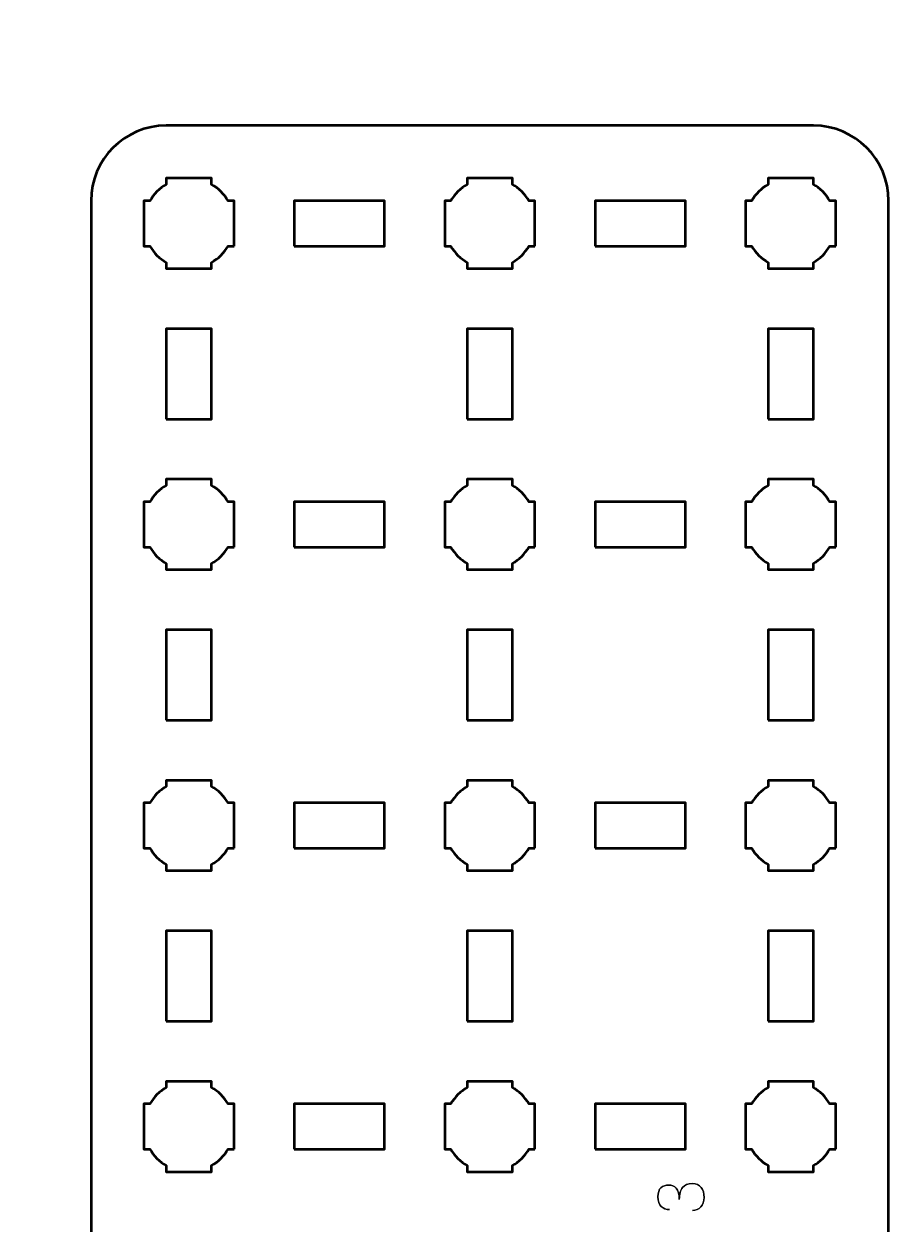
# Model space of a CAD drawing. Header units: centimetres. Extents: x -21 to 0, y -29.7 to 0.
# Drawn here: x -8.85 to -3.02, y -23.75 to -15.77 of the extents above; entities that cross this region are included whole.
import ezdxf

# ---------------------------------------------------------------- set-up
doc = ezdxf.new("R2010")
doc.units = ezdxf.units.CM
doc.header["$MEASUREMENT"] = 0
doc.layers.add('Layer 1', color=7, linetype='Continuous')

msp = doc.modelspace()

# ---------------------------------------------------------------- linework, layer by layer
at = {"layer": 'Layer 1', "color": 22, "lineweight": 53}
msp.add_open_spline([(-21.00003, -29.19995), (-21.00003, -29.19995), (-21.00003, -0.49992), (-21.00003, -0.49992), (-21.00003, -0.49992), (-21.00003, -0.22295), (-20.77694, 0.00004), (-20.49994, 0.00004), (-20.49994, 0.00004), (-20.49994, 0.00004), (-0.50008, 0.00004), (-0.50008, 0.00004), (-0.50008, 0.00004), (-0.22294, 0.00004), (0.00002, -0.22295), (0.00002, -0.49992), (0.00002, -0.49992), (0.00002, -0.49992), (0.00002, -29.19995), (0.00002, -29.19995), (0.00002, -29.19995), (0.00002, -29.47695), (-0.22294, -29.70004), (-0.50008, -29.70004), (-0.50008, -29.70004), (-0.50008, -29.70004), (-20.49994, -29.70004), (-20.49994, -29.70004), (-20.49994, -29.70004), (-20.77694, -29.70004), (-21.00003, -29.47695), (-21.00003, -29.19995)], degree=3, knots=[0, 0, 0, 0, 0.125, 0.125, 0.125, 0.125, 0.25, 0.25, 0.25, 0.25, 0.375, 0.375, 0.375, 0.375, 0.5, 0.5, 0.5, 0.5, 0.625, 0.625, 0.625, 0.625, 0.75, 0.75, 0.75, 0.75, 0.875, 0.875, 0.875, 0.875, 1, 1, 1, 1], dxfattribs=at)
at = {"layer": 'Layer 1', "color": 114, "lineweight": 53}
msp.add_open_spline([(-8.4001, -25.24996), (-8.4001, -25.24996), (-8.4001, -16.95006), (-8.4001, -16.95006), (-8.4001, -16.95006), (-8.4001, -16.67306), (-8.17701, -16.44996), (-7.90001, -16.44996), (-7.90001, -16.44996), (-7.90001, -16.44996), (-3.60015, -16.44996), (-3.60015, -16.44996), (-3.60015, -16.44996), (-3.32301, -16.44996), (-3.10005, -16.67306), (-3.10005, -16.95006), (-3.10005, -16.95006), (-3.10005, -16.95006), (-3.10005, -25.24996), (-3.10005, -25.24996), (-3.10005, -25.24996), (-3.10005, -25.52696), (-3.32301, -25.75006), (-3.60015, -25.75006), (-3.60015, -25.75006), (-3.60015, -25.75006), (-7.90001, -25.75006), (-7.90001, -25.75006), (-7.90001, -25.75006), (-8.17701, -25.75006), (-8.4001, -25.52696), (-8.4001, -25.24996)], degree=3, knots=[0, 0, 0, 0, 0.125, 0.125, 0.125, 0.125, 0.25, 0.25, 0.25, 0.25, 0.375, 0.375, 0.375, 0.375, 0.5, 0.5, 0.5, 0.5, 0.625, 0.625, 0.625, 0.625, 0.75, 0.75, 0.75, 0.75, 0.875, 0.875, 0.875, 0.875, 1, 1, 1, 1], dxfattribs=at)
at = {"layer": 'Layer 1', "lineweight": 53}
for points, knots in [([(-7.45007, -17.25006), (-7.45007, -17.25006), (-7.49018, -17.25006), (-7.49018, -17.25006), (-7.49018, -17.25006), (-7.5165, -17.29554), (-7.55453, -17.33357), (-7.6, -17.35988), (-7.6, -17.35988), (-7.6, -17.35988), (-7.6, -17.39999), (-7.6, -17.39999), (-7.6, -17.39999), (-7.6, -17.39999), (-7.75007, -17.39999), (-7.75007, -17.39999), (-7.75007, -17.39999), (-7.75007, -17.39999), (-7.90001, -17.39999), (-7.90001, -17.39999), (-7.90001, -17.39999), (-7.90001, -17.39999), (-7.90001, -17.35988), (-7.90001, -17.35988), (-7.90001, -17.35988), (-7.94562, -17.33357), (-7.98354, -17.29554), (-8.00986, -17.25006), (-8.00986, -17.25006), (-8.00986, -17.25006), (-8.05008, -17.25006), (-8.05008, -17.25006), (-8.05008, -17.25006), (-8.05008, -17.25006), (-8.05008, -17.09999), (-8.05008, -17.09999), (-8.05008, -17.09999), (-8.05008, -17.09999), (-8.05008, -16.95006), (-8.05008, -16.95006), (-8.05008, -16.95006), (-8.05008, -16.95006), (-8.00986, -16.95006), (-8.00986, -16.95006), (-8.00986, -16.95006), (-7.98354, -16.90445), (-7.94562, -16.86656), (-7.90001, -16.84024), (-7.90001, -16.84024), (-7.90001, -16.84024), (-7.90001, -16.79999), (-7.90001, -16.79999), (-7.90001, -16.79999), (-7.90001, -16.79999), (-7.75007, -16.79999), (-7.75007, -16.79999), (-7.75007, -16.79999), (-7.75007, -16.79999), (-7.6, -16.79999), (-7.6, -16.79999), (-7.6, -16.79999), (-7.6, -16.79999), (-7.6, -16.84024), (-7.6, -16.84024), (-7.6, -16.84024), (-7.55453, -16.86656), (-7.5165, -16.90445), (-7.49018, -16.95006), (-7.49018, -16.95006), (-7.49018, -16.95006), (-7.45007, -16.95006), (-7.45007, -16.95006), (-7.45007, -16.95006), (-7.45007, -16.95006), (-7.45007, -17.09999), (-7.45007, -17.09999), (-7.45007, -17.09999), (-7.45007, -17.09999), (-7.45007, -17.25006), (-7.45007, -17.25006)], [0, 0, 0, 0, 0.05, 0.05, 0.05, 0.05, 0.1, 0.1, 0.1, 0.1, 0.15, 0.15, 0.15, 0.15, 0.2, 0.2, 0.2, 0.2, 0.25, 0.25, 0.25, 0.25, 0.3, 0.3, 0.3, 0.3, 0.35, 0.35, 0.35, 0.35, 0.4, 0.4, 0.4, 0.4, 0.45, 0.45, 0.45, 0.45, 0.5, 0.5, 0.5, 0.5, 0.55, 0.55, 0.55, 0.55, 0.6, 0.6, 0.6, 0.6, 0.65, 0.65, 0.65, 0.65, 0.7, 0.7, 0.7, 0.7, 0.75, 0.75, 0.75, 0.75, 0.8, 0.8, 0.8, 0.8, 0.85, 0.85, 0.85, 0.85, 0.9, 0.9, 0.9, 0.9, 0.95, 0.95, 0.95, 0.95, 1, 1, 1, 1]), ([(-5.45, -17.25006), (-5.45, -17.25006), (-5.49025, -17.25006), (-5.49025, -17.25006), (-5.49025, -17.25006), (-5.51657, -17.29554), (-5.5546, -17.33357), (-5.60007, -17.35988), (-5.60007, -17.35988), (-5.60007, -17.35988), (-5.60007, -17.39999), (-5.60007, -17.39999), (-5.60007, -17.39999), (-5.60007, -17.39999), (-5.75, -17.39999), (-5.75, -17.39999), (-5.75, -17.39999), (-5.75, -17.39999), (-5.90007, -17.39999), (-5.90007, -17.39999), (-5.90007, -17.39999), (-5.90007, -17.39999), (-5.90007, -17.35988), (-5.90007, -17.35988), (-5.90007, -17.35988), (-5.94555, -17.33357), (-5.98358, -17.29554), (-6.00989, -17.25006), (-6.00989, -17.25006), (-6.00989, -17.25006), (-6.05, -17.25006), (-6.05, -17.25006), (-6.05, -17.25006), (-6.05, -17.25006), (-6.05, -17.09999), (-6.05, -17.09999), (-6.05, -17.09999), (-6.05, -17.09999), (-6.05, -16.95006), (-6.05, -16.95006), (-6.05, -16.95006), (-6.05, -16.95006), (-6.00989, -16.95006), (-6.00989, -16.95006), (-6.00989, -16.95006), (-5.98358, -16.90445), (-5.94555, -16.86656), (-5.90007, -16.84024), (-5.90007, -16.84024), (-5.90007, -16.84024), (-5.90007, -16.79999), (-5.90007, -16.79999), (-5.90007, -16.79999), (-5.90007, -16.79999), (-5.75, -16.79999), (-5.75, -16.79999), (-5.75, -16.79999), (-5.75, -16.79999), (-5.60007, -16.79999), (-5.60007, -16.79999), (-5.60007, -16.79999), (-5.60007, -16.79999), (-5.60007, -16.84024), (-5.60007, -16.84024), (-5.60007, -16.84024), (-5.5546, -16.86656), (-5.51657, -16.90445), (-5.49025, -16.95006), (-5.49025, -16.95006), (-5.49025, -16.95006), (-5.45, -16.95006), (-5.45, -16.95006), (-5.45, -16.95006), (-5.45, -16.95006), (-5.45, -17.09999), (-5.45, -17.09999), (-5.45, -17.09999), (-5.45, -17.09999), (-5.45, -17.25006), (-5.45, -17.25006)], [0, 0, 0, 0, 0.05, 0.05, 0.05, 0.05, 0.1, 0.1, 0.1, 0.1, 0.15, 0.15, 0.15, 0.15, 0.2, 0.2, 0.2, 0.2, 0.25, 0.25, 0.25, 0.25, 0.3, 0.3, 0.3, 0.3, 0.35, 0.35, 0.35, 0.35, 0.4, 0.4, 0.4, 0.4, 0.45, 0.45, 0.45, 0.45, 0.5, 0.5, 0.5, 0.5, 0.55, 0.55, 0.55, 0.55, 0.6, 0.6, 0.6, 0.6, 0.65, 0.65, 0.65, 0.65, 0.7, 0.7, 0.7, 0.7, 0.75, 0.75, 0.75, 0.75, 0.8, 0.8, 0.8, 0.8, 0.85, 0.85, 0.85, 0.85, 0.9, 0.9, 0.9, 0.9, 0.95, 0.95, 0.95, 0.95, 1, 1, 1, 1]), ([(-3.45008, -17.25006), (-3.45008, -17.25006), (-3.49015, -17.25006), (-3.49015, -17.25006), (-3.49015, -17.25006), (-3.51661, -17.29554), (-3.55453, -17.33357), (-3.60015, -17.35988), (-3.60015, -17.35988), (-3.60015, -17.35988), (-3.60015, -17.39999), (-3.60015, -17.39999), (-3.60015, -17.39999), (-3.60015, -17.39999), (-3.75007, -17.39999), (-3.75007, -17.39999), (-3.75007, -17.39999), (-3.75007, -17.39999), (-3.90014, -17.39999), (-3.90014, -17.39999), (-3.90014, -17.39999), (-3.90014, -17.39999), (-3.90014, -17.35988), (-3.90014, -17.35988), (-3.90014, -17.35988), (-3.94561, -17.33357), (-3.98364, -17.29554), (-4.00996, -17.25006), (-4.00996, -17.25006), (-4.00996, -17.25006), (-4.05007, -17.25006), (-4.05007, -17.25006), (-4.05007, -17.25006), (-4.05007, -17.25006), (-4.05007, -17.09999), (-4.05007, -17.09999), (-4.05007, -17.09999), (-4.05007, -17.09999), (-4.05007, -16.95006), (-4.05007, -16.95006), (-4.05007, -16.95006), (-4.05007, -16.95006), (-4.00996, -16.95006), (-4.00996, -16.95006), (-4.00996, -16.95006), (-3.98364, -16.90445), (-3.94561, -16.86656), (-3.90014, -16.84024), (-3.90014, -16.84024), (-3.90014, -16.84024), (-3.90014, -16.79999), (-3.90014, -16.79999), (-3.90014, -16.79999), (-3.90014, -16.79999), (-3.75007, -16.79999), (-3.75007, -16.79999), (-3.75007, -16.79999), (-3.75007, -16.79999), (-3.60015, -16.79999), (-3.60015, -16.79999), (-3.60015, -16.79999), (-3.60015, -16.79999), (-3.60015, -16.84024), (-3.60015, -16.84024), (-3.60015, -16.84024), (-3.55453, -16.86656), (-3.51661, -16.90445), (-3.49015, -16.95006), (-3.49015, -16.95006), (-3.49015, -16.95006), (-3.45008, -16.95006), (-3.45008, -16.95006), (-3.45008, -16.95006), (-3.45008, -16.95006), (-3.45008, -17.09999), (-3.45008, -17.09999), (-3.45008, -17.09999), (-3.45008, -17.09999), (-3.45008, -17.25006), (-3.45008, -17.25006)], [0, 0, 0, 0, 0.05, 0.05, 0.05, 0.05, 0.1, 0.1, 0.1, 0.1, 0.15, 0.15, 0.15, 0.15, 0.2, 0.2, 0.2, 0.2, 0.25, 0.25, 0.25, 0.25, 0.3, 0.3, 0.3, 0.3, 0.35, 0.35, 0.35, 0.35, 0.4, 0.4, 0.4, 0.4, 0.45, 0.45, 0.45, 0.45, 0.5, 0.5, 0.5, 0.5, 0.55, 0.55, 0.55, 0.55, 0.6, 0.6, 0.6, 0.6, 0.65, 0.65, 0.65, 0.65, 0.7, 0.7, 0.7, 0.7, 0.75, 0.75, 0.75, 0.75, 0.8, 0.8, 0.8, 0.8, 0.85, 0.85, 0.85, 0.85, 0.9, 0.9, 0.9, 0.9, 0.95, 0.95, 0.95, 0.95, 1, 1, 1, 1]), ([(-7.05006, -17.25006), (-7.05006, -17.25006), (-7.05006, -16.95006), (-7.05006, -16.95006), (-7.05006, -16.95006), (-7.05006, -16.95006), (-6.45005, -16.95006), (-6.45005, -16.95006), (-6.45005, -16.95006), (-6.45005, -16.95006), (-6.45005, -17.25006), (-6.45005, -17.25006), (-6.45005, -17.25006), (-6.45005, -17.25006), (-7.05006, -17.25006), (-7.05006, -17.25006)], [0, 0, 0, 0, 0.25, 0.25, 0.25, 0.25, 0.5, 0.5, 0.5, 0.5, 0.75, 0.75, 0.75, 0.75, 1, 1, 1, 1]), ([(-5.05009, -17.25006), (-5.05009, -17.25006), (-5.05009, -16.95006), (-5.05009, -16.95006), (-5.05009, -16.95006), (-5.05009, -16.95006), (-4.45009, -16.95006), (-4.45009, -16.95006), (-4.45009, -16.95006), (-4.45009, -16.95006), (-4.45009, -17.25006), (-4.45009, -17.25006), (-4.45009, -17.25006), (-4.45009, -17.25006), (-5.05009, -17.25006), (-5.05009, -17.25006)], [0, 0, 0, 0, 0.25, 0.25, 0.25, 0.25, 0.5, 0.5, 0.5, 0.5, 0.75, 0.75, 0.75, 0.75, 1, 1, 1, 1]), ([(-7.90001, -18.40001), (-7.90001, -18.40001), (-7.90001, -17.80001), (-7.90001, -17.80001), (-7.90001, -17.80001), (-7.90001, -17.80001), (-7.6, -17.80001), (-7.6, -17.80001), (-7.6, -17.80001), (-7.6, -17.80001), (-7.6, -18.40001), (-7.6, -18.40001), (-7.6, -18.40001), (-7.6, -18.40001), (-7.90001, -18.40001), (-7.90001, -18.40001)], [0, 0, 0, 0, 0.25, 0.25, 0.25, 0.25, 0.5, 0.5, 0.5, 0.5, 0.75, 0.75, 0.75, 0.75, 1, 1, 1, 1]), ([(-5.90007, -18.40001), (-5.90007, -18.40001), (-5.90007, -17.80001), (-5.90007, -17.80001), (-5.90007, -17.80001), (-5.90007, -17.80001), (-5.60007, -17.80001), (-5.60007, -17.80001), (-5.60007, -17.80001), (-5.60007, -17.80001), (-5.60007, -18.40001), (-5.60007, -18.40001), (-5.60007, -18.40001), (-5.60007, -18.40001), (-5.90007, -18.40001), (-5.90007, -18.40001)], [0, 0, 0, 0, 0.25, 0.25, 0.25, 0.25, 0.5, 0.5, 0.5, 0.5, 0.75, 0.75, 0.75, 0.75, 1, 1, 1, 1]), ([(-3.90014, -18.40001), (-3.90014, -18.40001), (-3.90014, -17.80001), (-3.90014, -17.80001), (-3.90014, -17.80001), (-3.90014, -17.80001), (-3.60015, -17.80001), (-3.60015, -17.80001), (-3.60015, -17.80001), (-3.60015, -17.80001), (-3.60015, -18.40001), (-3.60015, -18.40001), (-3.60015, -18.40001), (-3.60015, -18.40001), (-3.90014, -18.40001), (-3.90014, -18.40001)], [0, 0, 0, 0, 0.25, 0.25, 0.25, 0.25, 0.5, 0.5, 0.5, 0.5, 0.75, 0.75, 0.75, 0.75, 1, 1, 1, 1]), ([(-7.45007, -19.25), (-7.45007, -19.25), (-7.49018, -19.25), (-7.49018, -19.25), (-7.49018, -19.25), (-7.5165, -19.29561), (-7.55453, -19.3335), (-7.6, -19.35982), (-7.6, -19.35982), (-7.6, -19.35982), (-7.6, -19.40007), (-7.6, -19.40007), (-7.6, -19.40007), (-7.6, -19.40007), (-7.75007, -19.40007), (-7.75007, -19.40007), (-7.75007, -19.40007), (-7.75007, -19.40007), (-7.90001, -19.40007), (-7.90001, -19.40007), (-7.90001, -19.40007), (-7.90001, -19.40007), (-7.90001, -19.35982), (-7.90001, -19.35982), (-7.90001, -19.35982), (-7.94562, -19.3335), (-7.98354, -19.29561), (-8.00986, -19.25), (-8.00986, -19.25), (-8.00986, -19.25), (-8.05008, -19.25), (-8.05008, -19.25), (-8.05008, -19.25), (-8.05008, -19.25), (-8.05008, -19.10007), (-8.05008, -19.10007), (-8.05008, -19.10007), (-8.05008, -19.10007), (-8.05008, -18.94999), (-8.05008, -18.94999), (-8.05008, -18.94999), (-8.05008, -18.94999), (-8.00986, -18.94999), (-8.00986, -18.94999), (-8.00986, -18.94999), (-7.98354, -18.90452), (-7.94562, -18.86649), (-7.90001, -18.84017), (-7.90001, -18.84017), (-7.90001, -18.84017), (-7.90001, -18.80006), (-7.90001, -18.80006), (-7.90001, -18.80006), (-7.90001, -18.80006), (-7.75007, -18.80006), (-7.75007, -18.80006), (-7.75007, -18.80006), (-7.75007, -18.80006), (-7.6, -18.80006), (-7.6, -18.80006), (-7.6, -18.80006), (-7.6, -18.80006), (-7.6, -18.84017), (-7.6, -18.84017), (-7.6, -18.84017), (-7.55453, -18.86649), (-7.5165, -18.90452), (-7.49018, -18.94999), (-7.49018, -18.94999), (-7.49018, -18.94999), (-7.45007, -18.94999), (-7.45007, -18.94999), (-7.45007, -18.94999), (-7.45007, -18.94999), (-7.45007, -19.10007), (-7.45007, -19.10007), (-7.45007, -19.10007), (-7.45007, -19.10007), (-7.45007, -19.25), (-7.45007, -19.25)], [0, 0, 0, 0, 0.05, 0.05, 0.05, 0.05, 0.1, 0.1, 0.1, 0.1, 0.15, 0.15, 0.15, 0.15, 0.2, 0.2, 0.2, 0.2, 0.25, 0.25, 0.25, 0.25, 0.3, 0.3, 0.3, 0.3, 0.35, 0.35, 0.35, 0.35, 0.4, 0.4, 0.4, 0.4, 0.45, 0.45, 0.45, 0.45, 0.5, 0.5, 0.5, 0.5, 0.55, 0.55, 0.55, 0.55, 0.6, 0.6, 0.6, 0.6, 0.65, 0.65, 0.65, 0.65, 0.7, 0.7, 0.7, 0.7, 0.75, 0.75, 0.75, 0.75, 0.8, 0.8, 0.8, 0.8, 0.85, 0.85, 0.85, 0.85, 0.9, 0.9, 0.9, 0.9, 0.95, 0.95, 0.95, 0.95, 1, 1, 1, 1]), ([(-5.45, -19.25), (-5.45, -19.25), (-5.49025, -19.25), (-5.49025, -19.25), (-5.49025, -19.25), (-5.51657, -19.29561), (-5.5546, -19.3335), (-5.60007, -19.35982), (-5.60007, -19.35982), (-5.60007, -19.35982), (-5.60007, -19.40007), (-5.60007, -19.40007), (-5.60007, -19.40007), (-5.60007, -19.40007), (-5.75, -19.40007), (-5.75, -19.40007), (-5.75, -19.40007), (-5.75, -19.40007), (-5.90007, -19.40007), (-5.90007, -19.40007), (-5.90007, -19.40007), (-5.90007, -19.40007), (-5.90007, -19.35982), (-5.90007, -19.35982), (-5.90007, -19.35982), (-5.94555, -19.3335), (-5.98358, -19.29561), (-6.00989, -19.25), (-6.00989, -19.25), (-6.00989, -19.25), (-6.05, -19.25), (-6.05, -19.25), (-6.05, -19.25), (-6.05, -19.25), (-6.05, -19.10007), (-6.05, -19.10007), (-6.05, -19.10007), (-6.05, -19.10007), (-6.05, -18.94999), (-6.05, -18.94999), (-6.05, -18.94999), (-6.05, -18.94999), (-6.00989, -18.94999), (-6.00989, -18.94999), (-6.00989, -18.94999), (-5.98358, -18.90452), (-5.94555, -18.86649), (-5.90007, -18.84017), (-5.90007, -18.84017), (-5.90007, -18.84017), (-5.90007, -18.80006), (-5.90007, -18.80006), (-5.90007, -18.80006), (-5.90007, -18.80006), (-5.75, -18.80006), (-5.75, -18.80006), (-5.75, -18.80006), (-5.75, -18.80006), (-5.60007, -18.80006), (-5.60007, -18.80006), (-5.60007, -18.80006), (-5.60007, -18.80006), (-5.60007, -18.84017), (-5.60007, -18.84017), (-5.60007, -18.84017), (-5.5546, -18.86649), (-5.51657, -18.90452), (-5.49025, -18.94999), (-5.49025, -18.94999), (-5.49025, -18.94999), (-5.45, -18.94999), (-5.45, -18.94999), (-5.45, -18.94999), (-5.45, -18.94999), (-5.45, -19.10007), (-5.45, -19.10007), (-5.45, -19.10007), (-5.45, -19.10007), (-5.45, -19.25), (-5.45, -19.25)], [0, 0, 0, 0, 0.05, 0.05, 0.05, 0.05, 0.1, 0.1, 0.1, 0.1, 0.15, 0.15, 0.15, 0.15, 0.2, 0.2, 0.2, 0.2, 0.25, 0.25, 0.25, 0.25, 0.3, 0.3, 0.3, 0.3, 0.35, 0.35, 0.35, 0.35, 0.4, 0.4, 0.4, 0.4, 0.45, 0.45, 0.45, 0.45, 0.5, 0.5, 0.5, 0.5, 0.55, 0.55, 0.55, 0.55, 0.6, 0.6, 0.6, 0.6, 0.65, 0.65, 0.65, 0.65, 0.7, 0.7, 0.7, 0.7, 0.75, 0.75, 0.75, 0.75, 0.8, 0.8, 0.8, 0.8, 0.85, 0.85, 0.85, 0.85, 0.9, 0.9, 0.9, 0.9, 0.95, 0.95, 0.95, 0.95, 1, 1, 1, 1]), ([(-3.45008, -19.25), (-3.45008, -19.25), (-3.49015, -19.25), (-3.49015, -19.25), (-3.49015, -19.25), (-3.51661, -19.29561), (-3.55453, -19.3335), (-3.60015, -19.35982), (-3.60015, -19.35982), (-3.60015, -19.35982), (-3.60015, -19.40007), (-3.60015, -19.40007), (-3.60015, -19.40007), (-3.60015, -19.40007), (-3.75007, -19.40007), (-3.75007, -19.40007), (-3.75007, -19.40007), (-3.75007, -19.40007), (-3.90014, -19.40007), (-3.90014, -19.40007), (-3.90014, -19.40007), (-3.90014, -19.40007), (-3.90014, -19.35982), (-3.90014, -19.35982), (-3.90014, -19.35982), (-3.94561, -19.3335), (-3.98364, -19.29561), (-4.00996, -19.25), (-4.00996, -19.25), (-4.00996, -19.25), (-4.05007, -19.25), (-4.05007, -19.25), (-4.05007, -19.25), (-4.05007, -19.25), (-4.05007, -19.10007), (-4.05007, -19.10007), (-4.05007, -19.10007), (-4.05007, -19.10007), (-4.05007, -18.94999), (-4.05007, -18.94999), (-4.05007, -18.94999), (-4.05007, -18.94999), (-4.00996, -18.94999), (-4.00996, -18.94999), (-4.00996, -18.94999), (-3.98364, -18.90452), (-3.94561, -18.86649), (-3.90014, -18.84017), (-3.90014, -18.84017), (-3.90014, -18.84017), (-3.90014, -18.80006), (-3.90014, -18.80006), (-3.90014, -18.80006), (-3.90014, -18.80006), (-3.75007, -18.80006), (-3.75007, -18.80006), (-3.75007, -18.80006), (-3.75007, -18.80006), (-3.60015, -18.80006), (-3.60015, -18.80006), (-3.60015, -18.80006), (-3.60015, -18.80006), (-3.60015, -18.84017), (-3.60015, -18.84017), (-3.60015, -18.84017), (-3.55453, -18.86649), (-3.51661, -18.90452), (-3.49015, -18.94999), (-3.49015, -18.94999), (-3.49015, -18.94999), (-3.45008, -18.94999), (-3.45008, -18.94999), (-3.45008, -18.94999), (-3.45008, -18.94999), (-3.45008, -19.10007), (-3.45008, -19.10007), (-3.45008, -19.10007), (-3.45008, -19.10007), (-3.45008, -19.25), (-3.45008, -19.25)], [0, 0, 0, 0, 0.05, 0.05, 0.05, 0.05, 0.1, 0.1, 0.1, 0.1, 0.15, 0.15, 0.15, 0.15, 0.2, 0.2, 0.2, 0.2, 0.25, 0.25, 0.25, 0.25, 0.3, 0.3, 0.3, 0.3, 0.35, 0.35, 0.35, 0.35, 0.4, 0.4, 0.4, 0.4, 0.45, 0.45, 0.45, 0.45, 0.5, 0.5, 0.5, 0.5, 0.55, 0.55, 0.55, 0.55, 0.6, 0.6, 0.6, 0.6, 0.65, 0.65, 0.65, 0.65, 0.7, 0.7, 0.7, 0.7, 0.75, 0.75, 0.75, 0.75, 0.8, 0.8, 0.8, 0.8, 0.85, 0.85, 0.85, 0.85, 0.9, 0.9, 0.9, 0.9, 0.95, 0.95, 0.95, 0.95, 1, 1, 1, 1]), ([(-7.05006, -19.25), (-7.05006, -19.25), (-7.05006, -18.94999), (-7.05006, -18.94999), (-7.05006, -18.94999), (-7.05006, -18.94999), (-6.45005, -18.94999), (-6.45005, -18.94999), (-6.45005, -18.94999), (-6.45005, -18.94999), (-6.45005, -19.25), (-6.45005, -19.25), (-6.45005, -19.25), (-6.45005, -19.25), (-7.05006, -19.25), (-7.05006, -19.25)], [0, 0, 0, 0, 0.25, 0.25, 0.25, 0.25, 0.5, 0.5, 0.5, 0.5, 0.75, 0.75, 0.75, 0.75, 1, 1, 1, 1]), ([(-5.05009, -19.25), (-5.05009, -19.25), (-5.05009, -18.94999), (-5.05009, -18.94999), (-5.05009, -18.94999), (-5.05009, -18.94999), (-4.45009, -18.94999), (-4.45009, -18.94999), (-4.45009, -18.94999), (-4.45009, -18.94999), (-4.45009, -19.25), (-4.45009, -19.25), (-4.45009, -19.25), (-4.45009, -19.25), (-5.05009, -19.25), (-5.05009, -19.25)], [0, 0, 0, 0, 0.25, 0.25, 0.25, 0.25, 0.5, 0.5, 0.5, 0.5, 0.75, 0.75, 0.75, 0.75, 1, 1, 1, 1]), ([(-7.90001, -20.39998), (-7.90001, -20.39998), (-7.90001, -19.79998), (-7.90001, -19.79998), (-7.90001, -19.79998), (-7.90001, -19.79998), (-7.6, -19.79998), (-7.6, -19.79998), (-7.6, -19.79998), (-7.6, -19.79998), (-7.6, -20.39998), (-7.6, -20.39998), (-7.6, -20.39998), (-7.6, -20.39998), (-7.90001, -20.39998), (-7.90001, -20.39998)], [0, 0, 0, 0, 0.25, 0.25, 0.25, 0.25, 0.5, 0.5, 0.5, 0.5, 0.75, 0.75, 0.75, 0.75, 1, 1, 1, 1]), ([(-5.90007, -20.39998), (-5.90007, -20.39998), (-5.90007, -19.79998), (-5.90007, -19.79998), (-5.90007, -19.79998), (-5.90007, -19.79998), (-5.60007, -19.79998), (-5.60007, -19.79998), (-5.60007, -19.79998), (-5.60007, -19.79998), (-5.60007, -20.39998), (-5.60007, -20.39998), (-5.60007, -20.39998), (-5.60007, -20.39998), (-5.90007, -20.39998), (-5.90007, -20.39998)], [0, 0, 0, 0, 0.25, 0.25, 0.25, 0.25, 0.5, 0.5, 0.5, 0.5, 0.75, 0.75, 0.75, 0.75, 1, 1, 1, 1]), ([(-3.90014, -20.39998), (-3.90014, -20.39998), (-3.90014, -19.79998), (-3.90014, -19.79998), (-3.90014, -19.79998), (-3.90014, -19.79998), (-3.60015, -19.79998), (-3.60015, -19.79998), (-3.60015, -19.79998), (-3.60015, -19.79998), (-3.60015, -20.39998), (-3.60015, -20.39998), (-3.60015, -20.39998), (-3.60015, -20.39998), (-3.90014, -20.39998), (-3.90014, -20.39998)], [0, 0, 0, 0, 0.25, 0.25, 0.25, 0.25, 0.5, 0.5, 0.5, 0.5, 0.75, 0.75, 0.75, 0.75, 1, 1, 1, 1]), ([(-7.45007, -21.2501), (-7.45007, -21.2501), (-7.49018, -21.2501), (-7.49018, -21.2501), (-7.49018, -21.2501), (-7.5165, -21.29557), (-7.55453, -21.33346), (-7.6, -21.35992), (-7.6, -21.35992), (-7.6, -21.35992), (-7.6, -21.40003), (-7.6, -21.40003), (-7.6, -21.40003), (-7.6, -21.40003), (-7.75007, -21.40003), (-7.75007, -21.40003), (-7.75007, -21.40003), (-7.75007, -21.40003), (-7.90001, -21.40003), (-7.90001, -21.40003), (-7.90001, -21.40003), (-7.90001, -21.40003), (-7.90001, -21.35992), (-7.90001, -21.35992), (-7.90001, -21.35992), (-7.94562, -21.33346), (-7.98354, -21.29557), (-8.00986, -21.2501), (-8.00986, -21.2501), (-8.00986, -21.2501), (-8.05008, -21.2501), (-8.05008, -21.2501), (-8.05008, -21.2501), (-8.05008, -21.2501), (-8.05008, -21.10002), (-8.05008, -21.10002), (-8.05008, -21.10002), (-8.05008, -21.10002), (-8.05008, -20.9501), (-8.05008, -20.9501), (-8.05008, -20.9501), (-8.05008, -20.9501), (-8.00986, -20.9501), (-8.00986, -20.9501), (-8.00986, -20.9501), (-7.98354, -20.90449), (-7.94562, -20.86657), (-7.90001, -20.84025), (-7.90001, -20.84025), (-7.90001, -20.84025), (-7.90001, -20.80003), (-7.90001, -20.80003), (-7.90001, -20.80003), (-7.90001, -20.80003), (-7.75007, -20.80003), (-7.75007, -20.80003), (-7.75007, -20.80003), (-7.75007, -20.80003), (-7.6, -20.80003), (-7.6, -20.80003), (-7.6, -20.80003), (-7.6, -20.80003), (-7.6, -20.84025), (-7.6, -20.84025), (-7.6, -20.84025), (-7.55453, -20.86657), (-7.5165, -20.90449), (-7.49018, -20.9501), (-7.49018, -20.9501), (-7.49018, -20.9501), (-7.45007, -20.9501), (-7.45007, -20.9501), (-7.45007, -20.9501), (-7.45007, -20.9501), (-7.45007, -21.10002), (-7.45007, -21.10002), (-7.45007, -21.10002), (-7.45007, -21.10002), (-7.45007, -21.2501), (-7.45007, -21.2501)], [0, 0, 0, 0, 0.05, 0.05, 0.05, 0.05, 0.1, 0.1, 0.1, 0.1, 0.15, 0.15, 0.15, 0.15, 0.2, 0.2, 0.2, 0.2, 0.25, 0.25, 0.25, 0.25, 0.3, 0.3, 0.3, 0.3, 0.35, 0.35, 0.35, 0.35, 0.4, 0.4, 0.4, 0.4, 0.45, 0.45, 0.45, 0.45, 0.5, 0.5, 0.5, 0.5, 0.55, 0.55, 0.55, 0.55, 0.6, 0.6, 0.6, 0.6, 0.65, 0.65, 0.65, 0.65, 0.7, 0.7, 0.7, 0.7, 0.75, 0.75, 0.75, 0.75, 0.8, 0.8, 0.8, 0.8, 0.85, 0.85, 0.85, 0.85, 0.9, 0.9, 0.9, 0.9, 0.95, 0.95, 0.95, 0.95, 1, 1, 1, 1]), ([(-5.45, -21.2501), (-5.45, -21.2501), (-5.49025, -21.2501), (-5.49025, -21.2501), (-5.49025, -21.2501), (-5.51657, -21.29557), (-5.5546, -21.33346), (-5.60007, -21.35992), (-5.60007, -21.35992), (-5.60007, -21.35992), (-5.60007, -21.40003), (-5.60007, -21.40003), (-5.60007, -21.40003), (-5.60007, -21.40003), (-5.75, -21.40003), (-5.75, -21.40003), (-5.75, -21.40003), (-5.75, -21.40003), (-5.90007, -21.40003), (-5.90007, -21.40003), (-5.90007, -21.40003), (-5.90007, -21.40003), (-5.90007, -21.35992), (-5.90007, -21.35992), (-5.90007, -21.35992), (-5.94555, -21.33346), (-5.98358, -21.29557), (-6.00989, -21.2501), (-6.00989, -21.2501), (-6.00989, -21.2501), (-6.05, -21.2501), (-6.05, -21.2501), (-6.05, -21.2501), (-6.05, -21.2501), (-6.05, -21.10002), (-6.05, -21.10002), (-6.05, -21.10002), (-6.05, -21.10002), (-6.05, -20.9501), (-6.05, -20.9501), (-6.05, -20.9501), (-6.05, -20.9501), (-6.00989, -20.9501), (-6.00989, -20.9501), (-6.00989, -20.9501), (-5.98358, -20.90449), (-5.94555, -20.86657), (-5.90007, -20.84025), (-5.90007, -20.84025), (-5.90007, -20.84025), (-5.90007, -20.80003), (-5.90007, -20.80003), (-5.90007, -20.80003), (-5.90007, -20.80003), (-5.75, -20.80003), (-5.75, -20.80003), (-5.75, -20.80003), (-5.75, -20.80003), (-5.60007, -20.80003), (-5.60007, -20.80003), (-5.60007, -20.80003), (-5.60007, -20.80003), (-5.60007, -20.84025), (-5.60007, -20.84025), (-5.60007, -20.84025), (-5.5546, -20.86657), (-5.51657, -20.90449), (-5.49025, -20.9501), (-5.49025, -20.9501), (-5.49025, -20.9501), (-5.45, -20.9501), (-5.45, -20.9501), (-5.45, -20.9501), (-5.45, -20.9501), (-5.45, -21.10002), (-5.45, -21.10002), (-5.45, -21.10002), (-5.45, -21.10002), (-5.45, -21.2501), (-5.45, -21.2501)], [0, 0, 0, 0, 0.05, 0.05, 0.05, 0.05, 0.1, 0.1, 0.1, 0.1, 0.15, 0.15, 0.15, 0.15, 0.2, 0.2, 0.2, 0.2, 0.25, 0.25, 0.25, 0.25, 0.3, 0.3, 0.3, 0.3, 0.35, 0.35, 0.35, 0.35, 0.4, 0.4, 0.4, 0.4, 0.45, 0.45, 0.45, 0.45, 0.5, 0.5, 0.5, 0.5, 0.55, 0.55, 0.55, 0.55, 0.6, 0.6, 0.6, 0.6, 0.65, 0.65, 0.65, 0.65, 0.7, 0.7, 0.7, 0.7, 0.75, 0.75, 0.75, 0.75, 0.8, 0.8, 0.8, 0.8, 0.85, 0.85, 0.85, 0.85, 0.9, 0.9, 0.9, 0.9, 0.95, 0.95, 0.95, 0.95, 1, 1, 1, 1]), ([(-3.45008, -21.2501), (-3.45008, -21.2501), (-3.49015, -21.2501), (-3.49015, -21.2501), (-3.49015, -21.2501), (-3.51661, -21.29557), (-3.55453, -21.33346), (-3.60015, -21.35992), (-3.60015, -21.35992), (-3.60015, -21.35992), (-3.60015, -21.40003), (-3.60015, -21.40003), (-3.60015, -21.40003), (-3.60015, -21.40003), (-3.75007, -21.40003), (-3.75007, -21.40003), (-3.75007, -21.40003), (-3.75007, -21.40003), (-3.90014, -21.40003), (-3.90014, -21.40003), (-3.90014, -21.40003), (-3.90014, -21.40003), (-3.90014, -21.35992), (-3.90014, -21.35992), (-3.90014, -21.35992), (-3.94561, -21.33346), (-3.98364, -21.29557), (-4.00996, -21.2501), (-4.00996, -21.2501), (-4.00996, -21.2501), (-4.05007, -21.2501), (-4.05007, -21.2501), (-4.05007, -21.2501), (-4.05007, -21.2501), (-4.05007, -21.10002), (-4.05007, -21.10002), (-4.05007, -21.10002), (-4.05007, -21.10002), (-4.05007, -20.9501), (-4.05007, -20.9501), (-4.05007, -20.9501), (-4.05007, -20.9501), (-4.00996, -20.9501), (-4.00996, -20.9501), (-4.00996, -20.9501), (-3.98364, -20.90449), (-3.94561, -20.86657), (-3.90014, -20.84025), (-3.90014, -20.84025), (-3.90014, -20.84025), (-3.90014, -20.80003), (-3.90014, -20.80003), (-3.90014, -20.80003), (-3.90014, -20.80003), (-3.75007, -20.80003), (-3.75007, -20.80003), (-3.75007, -20.80003), (-3.75007, -20.80003), (-3.60015, -20.80003), (-3.60015, -20.80003), (-3.60015, -20.80003), (-3.60015, -20.80003), (-3.60015, -20.84025), (-3.60015, -20.84025), (-3.60015, -20.84025), (-3.55453, -20.86657), (-3.51661, -20.90449), (-3.49015, -20.9501), (-3.49015, -20.9501), (-3.49015, -20.9501), (-3.45008, -20.9501), (-3.45008, -20.9501), (-3.45008, -20.9501), (-3.45008, -20.9501), (-3.45008, -21.10002), (-3.45008, -21.10002), (-3.45008, -21.10002), (-3.45008, -21.10002), (-3.45008, -21.2501), (-3.45008, -21.2501)], [0, 0, 0, 0, 0.05, 0.05, 0.05, 0.05, 0.1, 0.1, 0.1, 0.1, 0.15, 0.15, 0.15, 0.15, 0.2, 0.2, 0.2, 0.2, 0.25, 0.25, 0.25, 0.25, 0.3, 0.3, 0.3, 0.3, 0.35, 0.35, 0.35, 0.35, 0.4, 0.4, 0.4, 0.4, 0.45, 0.45, 0.45, 0.45, 0.5, 0.5, 0.5, 0.5, 0.55, 0.55, 0.55, 0.55, 0.6, 0.6, 0.6, 0.6, 0.65, 0.65, 0.65, 0.65, 0.7, 0.7, 0.7, 0.7, 0.75, 0.75, 0.75, 0.75, 0.8, 0.8, 0.8, 0.8, 0.85, 0.85, 0.85, 0.85, 0.9, 0.9, 0.9, 0.9, 0.95, 0.95, 0.95, 0.95, 1, 1, 1, 1]), ([(-7.05006, -21.2501), (-7.05006, -21.2501), (-7.05006, -20.9501), (-7.05006, -20.9501), (-7.05006, -20.9501), (-7.05006, -20.9501), (-6.45005, -20.9501), (-6.45005, -20.9501), (-6.45005, -20.9501), (-6.45005, -20.9501), (-6.45005, -21.2501), (-6.45005, -21.2501), (-6.45005, -21.2501), (-6.45005, -21.2501), (-7.05006, -21.2501), (-7.05006, -21.2501)], [0, 0, 0, 0, 0.25, 0.25, 0.25, 0.25, 0.5, 0.5, 0.5, 0.5, 0.75, 0.75, 0.75, 0.75, 1, 1, 1, 1]), ([(-5.05009, -21.2501), (-5.05009, -21.2501), (-5.05009, -20.9501), (-5.05009, -20.9501), (-5.05009, -20.9501), (-5.05009, -20.9501), (-4.45009, -20.9501), (-4.45009, -20.9501), (-4.45009, -20.9501), (-4.45009, -20.9501), (-4.45009, -21.2501), (-4.45009, -21.2501), (-4.45009, -21.2501), (-4.45009, -21.2501), (-5.05009, -21.2501), (-5.05009, -21.2501)], [0, 0, 0, 0, 0.25, 0.25, 0.25, 0.25, 0.5, 0.5, 0.5, 0.5, 0.75, 0.75, 0.75, 0.75, 1, 1, 1, 1]), ([(-7.90001, -22.40005), (-7.90001, -22.40005), (-7.90001, -21.80004), (-7.90001, -21.80004), (-7.90001, -21.80004), (-7.90001, -21.80004), (-7.6, -21.80004), (-7.6, -21.80004), (-7.6, -21.80004), (-7.6, -21.80004), (-7.6, -22.40005), (-7.6, -22.40005), (-7.6, -22.40005), (-7.6, -22.40005), (-7.90001, -22.40005), (-7.90001, -22.40005)], [0, 0, 0, 0, 0.25, 0.25, 0.25, 0.25, 0.5, 0.5, 0.5, 0.5, 0.75, 0.75, 0.75, 0.75, 1, 1, 1, 1]), ([(-5.90007, -22.40005), (-5.90007, -22.40005), (-5.90007, -21.80004), (-5.90007, -21.80004), (-5.90007, -21.80004), (-5.90007, -21.80004), (-5.60007, -21.80004), (-5.60007, -21.80004), (-5.60007, -21.80004), (-5.60007, -21.80004), (-5.60007, -22.40005), (-5.60007, -22.40005), (-5.60007, -22.40005), (-5.60007, -22.40005), (-5.90007, -22.40005), (-5.90007, -22.40005)], [0, 0, 0, 0, 0.25, 0.25, 0.25, 0.25, 0.5, 0.5, 0.5, 0.5, 0.75, 0.75, 0.75, 0.75, 1, 1, 1, 1]), ([(-3.90014, -22.40005), (-3.90014, -22.40005), (-3.90014, -21.80004), (-3.90014, -21.80004), (-3.90014, -21.80004), (-3.90014, -21.80004), (-3.60015, -21.80004), (-3.60015, -21.80004), (-3.60015, -21.80004), (-3.60015, -21.80004), (-3.60015, -22.40005), (-3.60015, -22.40005), (-3.60015, -22.40005), (-3.60015, -22.40005), (-3.90014, -22.40005), (-3.90014, -22.40005)], [0, 0, 0, 0, 0.25, 0.25, 0.25, 0.25, 0.5, 0.5, 0.5, 0.5, 0.75, 0.75, 0.75, 0.75, 1, 1, 1, 1]), ([(-7.45007, -23.25003), (-7.45007, -23.25003), (-7.49018, -23.25003), (-7.49018, -23.25003), (-7.49018, -23.25003), (-7.5165, -23.2955), (-7.55453, -23.33353), (-7.6, -23.35985), (-7.6, -23.35985), (-7.6, -23.35985), (-7.6, -23.39996), (-7.6, -23.39996), (-7.6, -23.39996), (-7.6, -23.39996), (-7.75007, -23.39996), (-7.75007, -23.39996), (-7.75007, -23.39996), (-7.75007, -23.39996), (-7.90001, -23.39996), (-7.90001, -23.39996), (-7.90001, -23.39996), (-7.90001, -23.39996), (-7.90001, -23.35985), (-7.90001, -23.35985), (-7.90001, -23.35985), (-7.94562, -23.33353), (-7.98354, -23.2955), (-8.00986, -23.25003), (-8.00986, -23.25003), (-8.00986, -23.25003), (-8.05008, -23.25003), (-8.05008, -23.25003), (-8.05008, -23.25003), (-8.05008, -23.25003), (-8.05008, -23.09996), (-8.05008, -23.09996), (-8.05008, -23.09996), (-8.05008, -23.09996), (-8.05008, -22.95003), (-8.05008, -22.95003), (-8.05008, -22.95003), (-8.05008, -22.95003), (-8.00986, -22.95003), (-8.00986, -22.95003), (-8.00986, -22.95003), (-7.98354, -22.90455), (-7.94562, -22.86652), (-7.90001, -22.84021), (-7.90001, -22.84021), (-7.90001, -22.84021), (-7.90001, -22.79995), (-7.90001, -22.79995), (-7.90001, -22.79995), (-7.90001, -22.79995), (-7.75007, -22.79995), (-7.75007, -22.79995), (-7.75007, -22.79995), (-7.75007, -22.79995), (-7.6, -22.79995), (-7.6, -22.79995), (-7.6, -22.79995), (-7.6, -22.79995), (-7.6, -22.84021), (-7.6, -22.84021), (-7.6, -22.84021), (-7.55453, -22.86652), (-7.5165, -22.90455), (-7.49018, -22.95003), (-7.49018, -22.95003), (-7.49018, -22.95003), (-7.45007, -22.95003), (-7.45007, -22.95003), (-7.45007, -22.95003), (-7.45007, -22.95003), (-7.45007, -23.09996), (-7.45007, -23.09996), (-7.45007, -23.09996), (-7.45007, -23.09996), (-7.45007, -23.25003), (-7.45007, -23.25003)], [0, 0, 0, 0, 0.05, 0.05, 0.05, 0.05, 0.1, 0.1, 0.1, 0.1, 0.15, 0.15, 0.15, 0.15, 0.2, 0.2, 0.2, 0.2, 0.25, 0.25, 0.25, 0.25, 0.3, 0.3, 0.3, 0.3, 0.35, 0.35, 0.35, 0.35, 0.4, 0.4, 0.4, 0.4, 0.45, 0.45, 0.45, 0.45, 0.5, 0.5, 0.5, 0.5, 0.55, 0.55, 0.55, 0.55, 0.6, 0.6, 0.6, 0.6, 0.65, 0.65, 0.65, 0.65, 0.7, 0.7, 0.7, 0.7, 0.75, 0.75, 0.75, 0.75, 0.8, 0.8, 0.8, 0.8, 0.85, 0.85, 0.85, 0.85, 0.9, 0.9, 0.9, 0.9, 0.95, 0.95, 0.95, 0.95, 1, 1, 1, 1]), ([(-5.45, -23.25003), (-5.45, -23.25003), (-5.49025, -23.25003), (-5.49025, -23.25003), (-5.49025, -23.25003), (-5.51657, -23.2955), (-5.5546, -23.33353), (-5.60007, -23.35985), (-5.60007, -23.35985), (-5.60007, -23.35985), (-5.60007, -23.39996), (-5.60007, -23.39996), (-5.60007, -23.39996), (-5.60007, -23.39996), (-5.75, -23.39996), (-5.75, -23.39996), (-5.75, -23.39996), (-5.75, -23.39996), (-5.90007, -23.39996), (-5.90007, -23.39996), (-5.90007, -23.39996), (-5.90007, -23.39996), (-5.90007, -23.35985), (-5.90007, -23.35985), (-5.90007, -23.35985), (-5.94555, -23.33353), (-5.98358, -23.2955), (-6.00989, -23.25003), (-6.00989, -23.25003), (-6.00989, -23.25003), (-6.05, -23.25003), (-6.05, -23.25003), (-6.05, -23.25003), (-6.05, -23.25003), (-6.05, -23.09996), (-6.05, -23.09996), (-6.05, -23.09996), (-6.05, -23.09996), (-6.05, -22.95003), (-6.05, -22.95003), (-6.05, -22.95003), (-6.05, -22.95003), (-6.00989, -22.95003), (-6.00989, -22.95003), (-6.00989, -22.95003), (-5.98358, -22.90455), (-5.94555, -22.86652), (-5.90007, -22.84021), (-5.90007, -22.84021), (-5.90007, -22.84021), (-5.90007, -22.79995), (-5.90007, -22.79995), (-5.90007, -22.79995), (-5.90007, -22.79995), (-5.75, -22.79995), (-5.75, -22.79995), (-5.75, -22.79995), (-5.75, -22.79995), (-5.60007, -22.79995), (-5.60007, -22.79995), (-5.60007, -22.79995), (-5.60007, -22.79995), (-5.60007, -22.84021), (-5.60007, -22.84021), (-5.60007, -22.84021), (-5.5546, -22.86652), (-5.51657, -22.90455), (-5.49025, -22.95003), (-5.49025, -22.95003), (-5.49025, -22.95003), (-5.45, -22.95003), (-5.45, -22.95003), (-5.45, -22.95003), (-5.45, -22.95003), (-5.45, -23.09996), (-5.45, -23.09996), (-5.45, -23.09996), (-5.45, -23.09996), (-5.45, -23.25003), (-5.45, -23.25003)], [0, 0, 0, 0, 0.05, 0.05, 0.05, 0.05, 0.1, 0.1, 0.1, 0.1, 0.15, 0.15, 0.15, 0.15, 0.2, 0.2, 0.2, 0.2, 0.25, 0.25, 0.25, 0.25, 0.3, 0.3, 0.3, 0.3, 0.35, 0.35, 0.35, 0.35, 0.4, 0.4, 0.4, 0.4, 0.45, 0.45, 0.45, 0.45, 0.5, 0.5, 0.5, 0.5, 0.55, 0.55, 0.55, 0.55, 0.6, 0.6, 0.6, 0.6, 0.65, 0.65, 0.65, 0.65, 0.7, 0.7, 0.7, 0.7, 0.75, 0.75, 0.75, 0.75, 0.8, 0.8, 0.8, 0.8, 0.85, 0.85, 0.85, 0.85, 0.9, 0.9, 0.9, 0.9, 0.95, 0.95, 0.95, 0.95, 1, 1, 1, 1]), ([(-3.45008, -23.25003), (-3.45008, -23.25003), (-3.49015, -23.25003), (-3.49015, -23.25003), (-3.49015, -23.25003), (-3.51661, -23.2955), (-3.55453, -23.33353), (-3.60015, -23.35985), (-3.60015, -23.35985), (-3.60015, -23.35985), (-3.60015, -23.39996), (-3.60015, -23.39996), (-3.60015, -23.39996), (-3.60015, -23.39996), (-3.75007, -23.39996), (-3.75007, -23.39996), (-3.75007, -23.39996), (-3.75007, -23.39996), (-3.90014, -23.39996), (-3.90014, -23.39996), (-3.90014, -23.39996), (-3.90014, -23.39996), (-3.90014, -23.35985), (-3.90014, -23.35985), (-3.90014, -23.35985), (-3.94561, -23.33353), (-3.98364, -23.2955), (-4.00996, -23.25003), (-4.00996, -23.25003), (-4.00996, -23.25003), (-4.05007, -23.25003), (-4.05007, -23.25003), (-4.05007, -23.25003), (-4.05007, -23.25003), (-4.05007, -23.09996), (-4.05007, -23.09996), (-4.05007, -23.09996), (-4.05007, -23.09996), (-4.05007, -22.95003), (-4.05007, -22.95003), (-4.05007, -22.95003), (-4.05007, -22.95003), (-4.00996, -22.95003), (-4.00996, -22.95003), (-4.00996, -22.95003), (-3.98364, -22.90455), (-3.94561, -22.86652), (-3.90014, -22.84021), (-3.90014, -22.84021), (-3.90014, -22.84021), (-3.90014, -22.79995), (-3.90014, -22.79995), (-3.90014, -22.79995), (-3.90014, -22.79995), (-3.75007, -22.79995), (-3.75007, -22.79995), (-3.75007, -22.79995), (-3.75007, -22.79995), (-3.60015, -22.79995), (-3.60015, -22.79995), (-3.60015, -22.79995), (-3.60015, -22.79995), (-3.60015, -22.84021), (-3.60015, -22.84021), (-3.60015, -22.84021), (-3.55453, -22.86652), (-3.51661, -22.90455), (-3.49015, -22.95003), (-3.49015, -22.95003), (-3.49015, -22.95003), (-3.45008, -22.95003), (-3.45008, -22.95003), (-3.45008, -22.95003), (-3.45008, -22.95003), (-3.45008, -23.09996), (-3.45008, -23.09996), (-3.45008, -23.09996), (-3.45008, -23.09996), (-3.45008, -23.25003), (-3.45008, -23.25003)], [0, 0, 0, 0, 0.05, 0.05, 0.05, 0.05, 0.1, 0.1, 0.1, 0.1, 0.15, 0.15, 0.15, 0.15, 0.2, 0.2, 0.2, 0.2, 0.25, 0.25, 0.25, 0.25, 0.3, 0.3, 0.3, 0.3, 0.35, 0.35, 0.35, 0.35, 0.4, 0.4, 0.4, 0.4, 0.45, 0.45, 0.45, 0.45, 0.5, 0.5, 0.5, 0.5, 0.55, 0.55, 0.55, 0.55, 0.6, 0.6, 0.6, 0.6, 0.65, 0.65, 0.65, 0.65, 0.7, 0.7, 0.7, 0.7, 0.75, 0.75, 0.75, 0.75, 0.8, 0.8, 0.8, 0.8, 0.85, 0.85, 0.85, 0.85, 0.9, 0.9, 0.9, 0.9, 0.95, 0.95, 0.95, 0.95, 1, 1, 1, 1]), ([(-7.05006, -23.25003), (-7.05006, -23.25003), (-7.05006, -22.95003), (-7.05006, -22.95003), (-7.05006, -22.95003), (-7.05006, -22.95003), (-6.45005, -22.95003), (-6.45005, -22.95003), (-6.45005, -22.95003), (-6.45005, -22.95003), (-6.45005, -23.25003), (-6.45005, -23.25003), (-6.45005, -23.25003), (-6.45005, -23.25003), (-7.05006, -23.25003), (-7.05006, -23.25003)], [0, 0, 0, 0, 0.25, 0.25, 0.25, 0.25, 0.5, 0.5, 0.5, 0.5, 0.75, 0.75, 0.75, 0.75, 1, 1, 1, 1]), ([(-5.05009, -23.25003), (-5.05009, -23.25003), (-5.05009, -22.95003), (-5.05009, -22.95003), (-5.05009, -22.95003), (-5.05009, -22.95003), (-4.45009, -22.95003), (-4.45009, -22.95003), (-4.45009, -22.95003), (-4.45009, -22.95003), (-4.45009, -23.25003), (-4.45009, -23.25003), (-4.45009, -23.25003), (-4.45009, -23.25003), (-5.05009, -23.25003), (-5.05009, -23.25003)], [0, 0, 0, 0, 0.25, 0.25, 0.25, 0.25, 0.5, 0.5, 0.5, 0.5, 0.75, 0.75, 0.75, 0.75, 1, 1, 1, 1])]:
    msp.add_open_spline(points, degree=3, knots=knots, dxfattribs=at)
at = {"layer": 'Layer 1', "color": 40, "lineweight": 30}
msp.add_open_spline([(-4.40338, -23.6578), (-4.38038, -23.6578), (-4.36189, -23.65008), (-4.34813, -23.63463), (-4.34813, -23.63463), (-4.33406, -23.61949), (-4.32704, -23.59811), (-4.32675, -23.57056), (-4.32675, -23.57056), (-4.32661, -23.54326), (-4.33268, -23.52121), (-4.34496, -23.50456), (-4.34496, -23.50456), (-4.35734, -23.48815), (-4.37734, -23.47976), (-4.40504, -23.47919), (-4.40504, -23.47919), (-4.43301, -23.47919), (-4.45435, -23.48773), (-4.46899, -23.50495), (-4.46899, -23.50495), (-4.4836, -23.52234), (-4.4909, -23.54932), (-4.49104, -23.58584), (-4.49104, -23.58584), (-4.49115, -23.54989), (-4.49778, -23.52452), (-4.51073, -23.50992), (-4.51073, -23.50992), (-4.52368, -23.49546), (-4.5405, -23.48844), (-4.56132, -23.48882), (-4.56132, -23.48882), (-4.58199, -23.48872), (-4.59906, -23.49464), (-4.61272, -23.50646), (-4.61272, -23.50646), (-4.62609, -23.5186), (-4.63311, -23.53885), (-4.63364, -23.56725), (-4.63364, -23.56725), (-4.63297, -23.59593), (-4.62524, -23.61713), (-4.61049, -23.63106), (-4.61049, -23.63106), (-4.59575, -23.6451), (-4.57797, -23.65198), (-4.55705, -23.65188), (-4.55705, -23.65188), (-4.57797, -23.65198), (-4.59575, -23.6451), (-4.61049, -23.63106), (-4.61049, -23.63106), (-4.62524, -23.61713), (-4.63297, -23.59593), (-4.63364, -23.56725), (-4.63364, -23.56725), (-4.63311, -23.53885), (-4.62609, -23.5186), (-4.61272, -23.50646), (-4.61272, -23.50646), (-4.59906, -23.49464), (-4.58199, -23.48872), (-4.56132, -23.48882), (-4.56132, -23.48882), (-4.5405, -23.48844), (-4.52368, -23.49546), (-4.51073, -23.50992), (-4.51073, -23.50992), (-4.49778, -23.52452), (-4.49115, -23.54989), (-4.49104, -23.58584), (-4.49104, -23.58584), (-4.4909, -23.54932), (-4.4836, -23.52234), (-4.46899, -23.50495), (-4.46899, -23.50495), (-4.45435, -23.48773), (-4.43301, -23.47919), (-4.40504, -23.47919), (-4.40504, -23.47919), (-4.37734, -23.47976), (-4.35734, -23.48815), (-4.34496, -23.50456), (-4.34496, -23.50456), (-4.33268, -23.52121), (-4.32661, -23.54326), (-4.32675, -23.57056), (-4.32675, -23.57056), (-4.32704, -23.59811), (-4.33406, -23.61949), (-4.34813, -23.63463), (-4.34813, -23.63463), (-4.36189, -23.65008), (-4.38038, -23.6578), (-4.40338, -23.6578)], degree=3, knots=[0, 0, 0, 0, 0.0416667, 0.0416667, 0.0416667, 0.0416667, 0.0833333, 0.0833333, 0.0833333, 0.0833333, 0.125, 0.125, 0.125, 0.125, 0.1666667, 0.1666667, 0.1666667, 0.1666667, 0.2083333, 0.2083333, 0.2083333, 0.2083333, 0.25, 0.25, 0.25, 0.25, 0.2916667, 0.2916667, 0.2916667, 0.2916667, 0.3333333, 0.3333333, 0.3333333, 0.3333333, 0.375, 0.375, 0.375, 0.375, 0.4166667, 0.4166667, 0.4166667, 0.4166667, 0.4583333, 0.4583333, 0.4583333, 0.4583333, 0.5, 0.5, 0.5, 0.5, 0.5416667, 0.5416667, 0.5416667, 0.5416667, 0.5833333, 0.5833333, 0.5833333, 0.5833333, 0.625, 0.625, 0.625, 0.625, 0.6666667, 0.6666667, 0.6666667, 0.6666667, 0.7083333, 0.7083333, 0.7083333, 0.7083333, 0.75, 0.75, 0.75, 0.75, 0.7916667, 0.7916667, 0.7916667, 0.7916667, 0.8333333, 0.8333333, 0.8333333, 0.8333333, 0.875, 0.875, 0.875, 0.875, 0.9166667, 0.9166667, 0.9166667, 0.9166667, 0.9583333, 0.9583333, 0.9583333, 0.9583333, 1, 1, 1, 1], dxfattribs=at)

doc.saveas('drawing.dxf')
